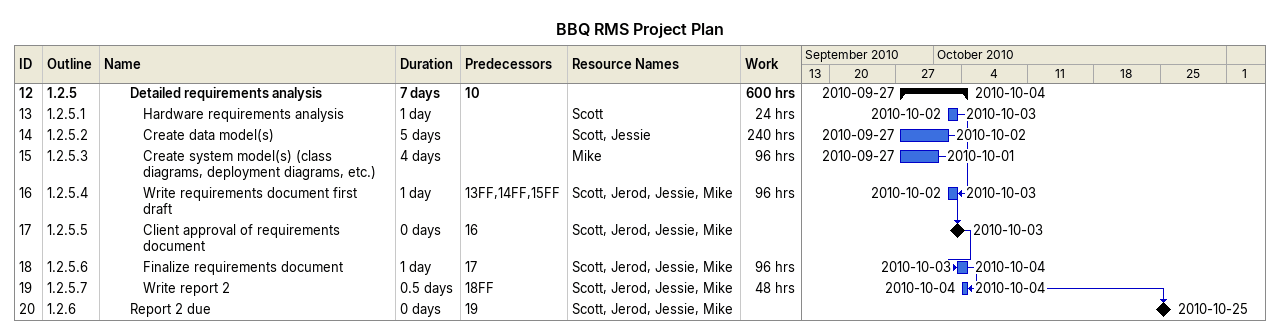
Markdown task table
BBQ RMS Project Plan

| ID | WBS | Task | Duration | Start | Finish | Predecessors | Resources | Work (h) |
|---|---|---|---|---|---|---|---|---|
| 12 | 1.2.5 | **Detailed requirements analysis** | 7d | 2010-09-27 | 2010-10-04 | 10 |  | 600 |
| 13 | 1.2.5.1 | Hardware requirements analysis | 1d | 2010-10-02 | 2010-10-03 |  | Scott | 24 |
| 14 | 1.2.5.2 | Create data model(s) | 5d | 2010-09-27 | 2010-10-02 |  | Scott, Jessie | 240 |
| 15 | 1.2.5.3 | Create system model(s) (class diagrams, deployment diagrams, etc.) | 4d | 2010-09-27 | 2010-10-01 |  | Mike | 96 |
| 16 | 1.2.5.4 | Write requirements document first draft | 1d | 2010-10-02 | 2010-10-03 | 13FF, 14FF, 15FF | Scott, Jerod, Jessie, Mike | 96 |
| 17 | 1.2.5.5 | Client approval of requirements document | 0d | 2010-10-03 | 2010-10-03 | 16 | Scott, Jerod, Jessie, Mike |  |
| 18 | 1.2.5.6 | Finalize requirements document | 1d | 2010-10-03 | 2010-10-04 | 17 | Scott, Jerod, Jessie, Mike | 96 |
| 19 | 1.2.5.7 | Write report 2 | 0.5d | 2010-10-04 | 2010-10-04 | 18FF | Scott, Jerod, Jessie, Mike | 48 |
| 20 | 1.2.6 | Report 2 due | 0d | 2010-10-25 | 2010-10-25 | 19 | Scott, Jerod, Jessie, Mike |  |
